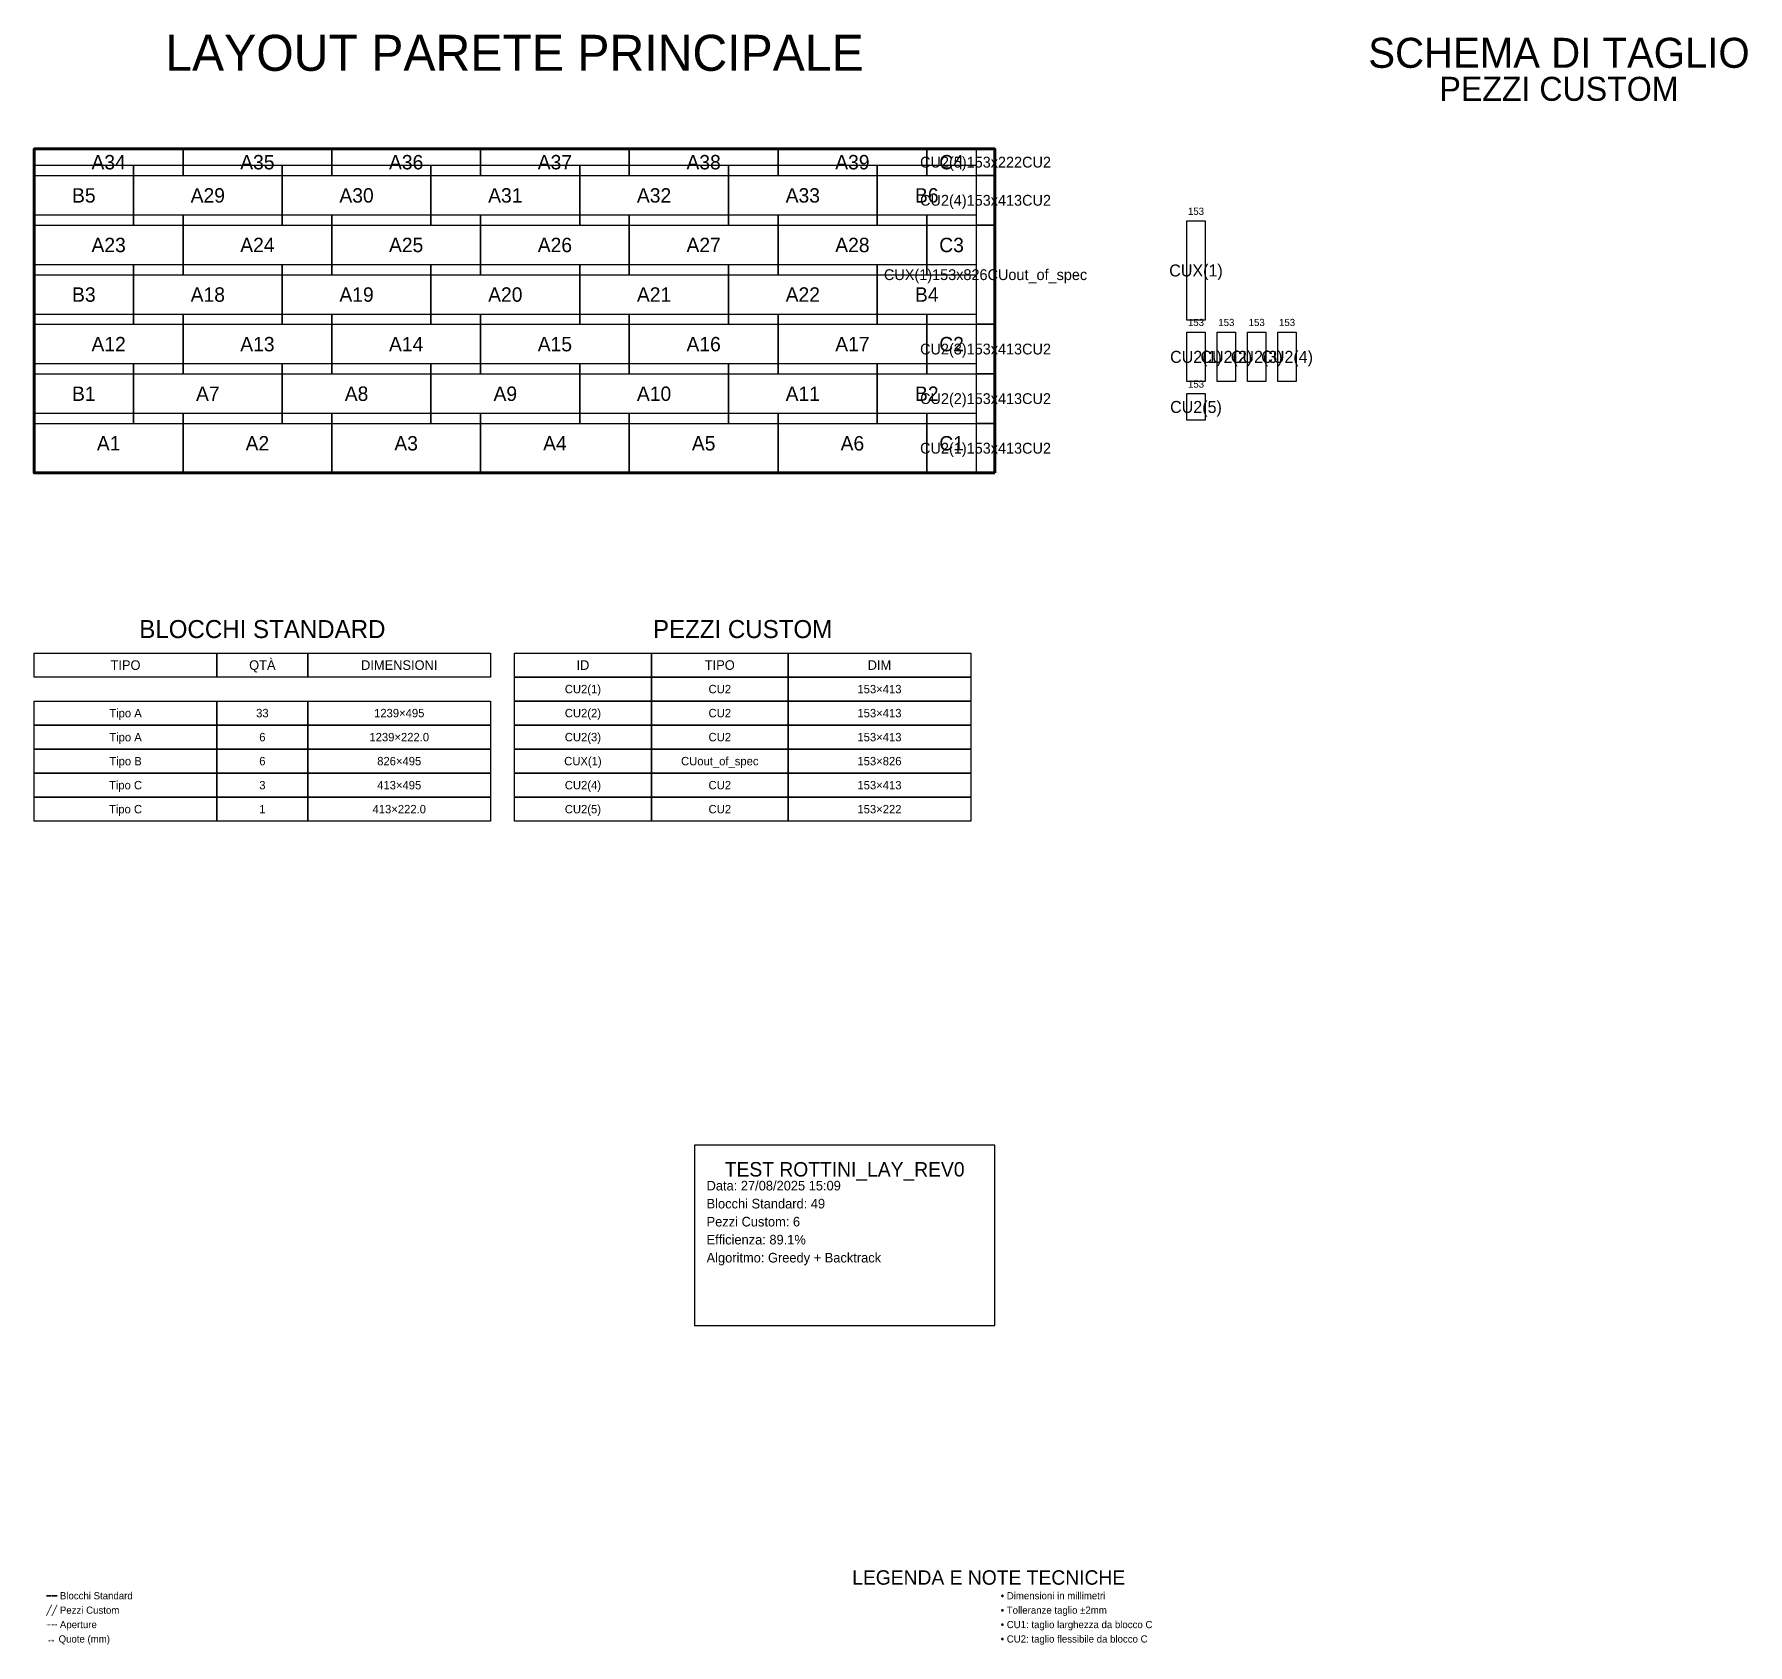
# Model space of a CAD drawing. Header units: metres. Extents: x 0 to 14272, y -9760 to 3654.
import ezdxf
from ezdxf.enums import TextEntityAlignment as Align

# ---------------------------------------------------------------- set-up
doc = ezdxf.new("R2010")
doc.units = ezdxf.units.M
for name, color, linetype in [('BLOCCHI_CUSTOM', 3, 'Continuous'), ('BLOCCHI_STD', 7, 'Continuous'), ('CARTIGLIO', 7, 'Continuous'), ('PARETE', 5, 'Continuous'), ('QUOTE', 6, 'Continuous'), ('TAGLIO', 4, 'Continuous'), ('TESTI', 7, 'Continuous')]:
    doc.layers.add(name, color=color, linetype=linetype)

msp = doc.modelspace()

# ---------------------------------------------------------------- linework, layer by layer
at = {"layer": 'BLOCCHI_CUSTOM'}
for points in [[(7847, 2478), (7847, 2700), (8000, 2700), (8000, 2478), (7847, 2478)], [(7847, 2065), (7847, 2478), (8000, 2478), (8000, 2065), (7847, 2065)], [(7847, 2065), (8000, 2065), (8000, 1652), (8000, 1239), (7847, 1239), (7847, 1652), (7847, 2065)], [(7847, 826), (7847, 1239), (8000, 1239), (8000, 826), (7847, 826)], [(7847, 413), (7847, 826), (8000, 826), (8000, 413), (7847, 413)], [(7847, 0), (7847, 413), (8000, 413), (8000, 0), (7847, 0)]]:
    msp.add_lwpolyline(points, close=True, dxfattribs=at)
at = {"layer": 'BLOCCHI_STD'}
for points in [[(0, 2478), (1239, 2478), (1239, 2700), (0, 2700), (0, 2478)], [(1239, 2478), (2478, 2478), (2478, 2700), (1239, 2700), (1239, 2478)], [(2478, 2478), (3717, 2478), (3717, 2700), (2478, 2700), (2478, 2478)], [(3717, 2478), (4956, 2478), (4956, 2700), (3717, 2700), (3717, 2478)], [(4956, 2478), (6195, 2478), (6195, 2700), (4956, 2700), (4956, 2478)], [(6195, 2478), (7434, 2478), (7434, 2700), (6195, 2700), (6195, 2478)], [(7434, 2478), (7847, 2478), (7847, 2700), (7434, 2700), (7434, 2478)], [(0, 2065), (826, 2065), (826, 2560), (0, 2560), (0, 2065)], [(826, 2065), (2065, 2065), (2065, 2560), (826, 2560), (826, 2065)], [(2065, 2065), (3304, 2065), (3304, 2560), (2065, 2560), (2065, 2065)], [(3304, 2065), (4543, 2065), (4543, 2560), (3304, 2560), (3304, 2065)], [(4543, 2065), (5782, 2065), (5782, 2560), (4543, 2560), (4543, 2065)], [(5782, 2065), (7021, 2065), (7021, 2560), (5782, 2560), (5782, 2065)], [(7021, 2065), (7847, 2065), (7847, 2560), (7021, 2560), (7021, 2065)], [(0, 1652), (1239, 1652), (1239, 2147), (0, 2147), (0, 1652)], [(1239, 1652), (2478, 1652), (2478, 2147), (1239, 2147), (1239, 1652)], [(2478, 1652), (3717, 1652), (3717, 2147), (2478, 2147), (2478, 1652)], [(3717, 1652), (4956, 1652), (4956, 2147), (3717, 2147), (3717, 1652)], [(4956, 1652), (6195, 1652), (6195, 2147), (4956, 2147), (4956, 1652)], [(6195, 1652), (7434, 1652), (7434, 2147), (6195, 2147), (6195, 1652)], [(7434, 1652), (7847, 1652), (7847, 2147), (7434, 2147), (7434, 1652)], [(0, 1239), (826, 1239), (826, 1734), (0, 1734), (0, 1239)], [(826, 1239), (2065, 1239), (2065, 1734), (826, 1734), (826, 1239)], [(2065, 1239), (3304, 1239), (3304, 1734), (2065, 1734), (2065, 1239)], [(3304, 1239), (4543, 1239), (4543, 1734), (3304, 1734), (3304, 1239)], [(4543, 1239), (5782, 1239), (5782, 1734), (4543, 1734), (4543, 1239)], [(5782, 1239), (7021, 1239), (7021, 1734), (5782, 1734), (5782, 1239)], [(7021, 1239), (7847, 1239), (7847, 1734), (7021, 1734), (7021, 1239)], [(0, 826), (1239, 826), (1239, 1321), (0, 1321), (0, 826)], [(1239, 826), (2478, 826), (2478, 1321), (1239, 1321), (1239, 826)], [(2478, 826), (3717, 826), (3717, 1321), (2478, 1321), (2478, 826)], [(3717, 826), (4956, 826), (4956, 1321), (3717, 1321), (3717, 826)], [(4956, 826), (6195, 826), (6195, 1321), (4956, 1321), (4956, 826)], [(6195, 826), (7434, 826), (7434, 1321), (6195, 1321), (6195, 826)], [(7434, 826), (7847, 826), (7847, 1321), (7434, 1321), (7434, 826)], [(0, 413), (826, 413), (826, 908), (0, 908), (0, 413)], [(826, 413), (2065, 413), (2065, 908), (826, 908), (826, 413)], [(2065, 413), (3304, 413), (3304, 908), (2065, 908), (2065, 413)], [(3304, 413), (4543, 413), (4543, 908), (3304, 908), (3304, 413)], [(4543, 413), (5782, 413), (5782, 908), (4543, 908), (4543, 413)], [(5782, 413), (7021, 413), (7021, 908), (5782, 908), (5782, 413)], [(7021, 413), (7847, 413), (7847, 908), (7021, 908), (7021, 413)], [(0, 0), (1239, 0), (1239, 495), (0, 495), (0, 0)], [(1239, 0), (2478, 0), (2478, 495), (1239, 495), (1239, 0)], [(2478, 0), (3717, 0), (3717, 495), (2478, 495), (2478, 0)], [(3717, 0), (4956, 0), (4956, 495), (3717, 495), (3717, 0)], [(4956, 0), (6195, 0), (6195, 495), (4956, 495), (4956, 0)], [(6195, 0), (7434, 0), (7434, 495), (6195, 495), (6195, 0)], [(7434, 0), (7847, 0), (7847, 495), (7434, 495), (7434, 0)]]:
    msp.add_lwpolyline(points, dxfattribs=at)
at = {"layer": 'CARTIGLIO'}
for points in [[(0, -1500), (1520, -1500), (1520, -1700), (0, -1700), (0, -1500)], [(1520, -1500), (2280, -1500), (2280, -1700), (1520, -1700), (1520, -1500)], [(2280, -1500), (3800, -1500), (3800, -1700), (2280, -1700), (2280, -1500)], [(4000, -1500), (5140, -1500), (5140, -1700), (4000, -1700), (4000, -1500)], [(5140, -1500), (6280, -1500), (6280, -1700), (5140, -1700), (5140, -1500)], [(6280, -1500), (7800, -1500), (7800, -1700), (6280, -1700), (6280, -1500)], [(4000, -1700), (5140, -1700), (5140, -1900), (4000, -1900), (4000, -1700)], [(5140, -1700), (6280, -1700), (6280, -1900), (5140, -1900), (5140, -1700)], [(6280, -1700), (7800, -1700), (7800, -1900), (6280, -1900), (6280, -1700)], [(0, -1900), (1520, -1900), (1520, -2100), (0, -2100), (0, -1900)], [(1520, -1900), (2280, -1900), (2280, -2100), (1520, -2100), (1520, -1900)], [(2280, -1900), (3800, -1900), (3800, -2100), (2280, -2100), (2280, -1900)], [(4000, -1900), (5140, -1900), (5140, -2100), (4000, -2100), (4000, -1900)], [(5140, -1900), (6280, -1900), (6280, -2100), (5140, -2100), (5140, -1900)], [(6280, -1900), (7800, -1900), (7800, -2100), (6280, -2100), (6280, -1900)], [(0, -2100), (1520, -2100), (1520, -2300), (0, -2300), (0, -2100)], [(1520, -2100), (2280, -2100), (2280, -2300), (1520, -2300), (1520, -2100)], [(2280, -2100), (3800, -2100), (3800, -2300), (2280, -2300), (2280, -2100)], [(4000, -2100), (5140, -2100), (5140, -2300), (4000, -2300), (4000, -2100)], [(5140, -2100), (6280, -2100), (6280, -2300), (5140, -2300), (5140, -2100)], [(6280, -2100), (7800, -2100), (7800, -2300), (6280, -2300), (6280, -2100)], [(0, -2300), (1520, -2300), (1520, -2500), (0, -2500), (0, -2300)], [(1520, -2300), (2280, -2300), (2280, -2500), (1520, -2500), (1520, -2300)], [(2280, -2300), (3800, -2300), (3800, -2500), (2280, -2500), (2280, -2300)], [(4000, -2300), (5140, -2300), (5140, -2500), (4000, -2500), (4000, -2300)], [(5140, -2300), (6280, -2300), (6280, -2500), (5140, -2500), (5140, -2300)], [(6280, -2300), (7800, -2300), (7800, -2500), (6280, -2500), (6280, -2300)], [(0, -2500), (1520, -2500), (1520, -2700), (0, -2700), (0, -2500)], [(1520, -2500), (2280, -2500), (2280, -2700), (1520, -2700), (1520, -2500)], [(2280, -2500), (3800, -2500), (3800, -2700), (2280, -2700), (2280, -2500)], [(4000, -2500), (5140, -2500), (5140, -2700), (4000, -2700), (4000, -2500)], [(5140, -2500), (6280, -2500), (6280, -2700), (5140, -2700), (5140, -2500)], [(6280, -2500), (7800, -2500), (7800, -2700), (6280, -2700), (6280, -2500)], [(0, -2700), (1520, -2700), (1520, -2900), (0, -2900), (0, -2700)], [(1520, -2700), (2280, -2700), (2280, -2900), (1520, -2900), (1520, -2700)], [(2280, -2700), (3800, -2700), (3800, -2900), (2280, -2900), (2280, -2700)], [(4000, -2700), (5140, -2700), (5140, -2900), (4000, -2900), (4000, -2700)], [(5140, -2700), (6280, -2700), (6280, -2900), (5140, -2900), (5140, -2700)], [(6280, -2700), (7800, -2700), (7800, -2900), (6280, -2900), (6280, -2700)], [(5500, -7100), (8000, -7100), (8000, -5600), (5500, -5600), (5500, -7100)]]:
    msp.add_lwpolyline(points, dxfattribs=at)
at = {"layer": 'PARETE', "lineweight": 100}
msp.add_lwpolyline([(8000, 0), (8000, 2700), (0, 2700), (0, 0), (8000, 0)], close=True, dxfattribs=at)
at = {"layer": 'TAGLIO'}
for points in [[(9600, 2100), (9753, 2100), (9753, 1274), (9600, 1274), (9600, 2100)], [(9600, 1174), (9753, 1174), (9753, 761), (9600, 761), (9600, 1174)], [(9853, 1174), (10006, 1174), (10006, 761), (9853, 761), (9853, 1174)], [(10106, 1174), (10259, 1174), (10259, 761), (10106, 761), (10106, 1174)], [(10359, 1174), (10512, 1174), (10512, 761), (10359, 761), (10359, 1174)], [(9600, 661), (9753, 661), (9753, 439), (9600, 439), (9600, 661)]]:
    msp.add_lwpolyline(points, dxfattribs=at)

# ---------------------------------------------------------------- texts
at = {"layer": 'QUOTE'}
for p in [(9676.5, 2180), (9676.5, 1254), (9929.5, 1254), (10182.5, 1254), (10435.5, 1254), (9676.5, 741)]:
    msp.add_text('153', height=60, dxfattribs=at).set_placement(p, align=Align.MIDDLE_CENTER)
at = {"layer": 'TESTI'}
for s, height, p in [('LAYOUT PARETE PRINCIPALE', 300, (4000, 3500)), ('SCHEMA DI TAGLIO', 250, (12700, 3500)), ('PEZZI CUSTOM', 200, (12700, 3200)), ('A34', 120, (619.5, 2589)), ('A35', 120, (1858.5, 2589)), ('A36', 120, (3097.5, 2589)), ('A37', 120, (4336.5, 2589)), ('A38', 120, (5575.5, 2589)), ('A39', 120, (6814.5, 2589)), ('CU2(5)153x222CU2', 90, (7923.5, 2589)), ('C4', 120, (7640.5, 2589)), ('B5', 120, (413, 2312.5)), ('A29', 120, (1445.5, 2312.5)), ('A30', 120, (2684.5, 2312.5)), ('A31', 120, (3923.5, 2312.5)), ('A32', 120, (5162.5, 2312.5)), ('A33', 120, (6401.5, 2312.5)), ('B6', 120, (7434, 2312.5)), ('CU2(4)153x413CU2', 90, (7923.5, 2271.5)), ('A23', 120, (619.5, 1899.5)), ('A24', 120, (1858.5, 1899.5)), ('A25', 120, (3097.5, 1899.5)), ('A26', 120, (4336.5, 1899.5)), ('A27', 120, (5575.5, 1899.5)), ('A28', 120, (6814.5, 1899.5)), ('C3', 120, (7640.5, 1899.5)), ('CUX(1)', 100, (9676.5, 1687)), ('CUX(1)153x826CUout_of_spec', 90, (7923.5, 1652)), ('B3', 120, (413, 1486.5)), ('A18', 120, (1445.5, 1486.5)), ('A19', 120, (2684.5, 1486.5)), ('A20', 120, (3923.5, 1486.5)), ('A21', 120, (5162.5, 1486.5)), ('A22', 120, (6401.5, 1486.5)), ('B4', 120, (7434, 1486.5)), ('A12', 120, (619.5, 1073.5)), ('A13', 120, (1858.5, 1073.5)), ('A14', 120, (3097.5, 1073.5)), ('A15', 120, (4336.5, 1073.5)), ('A16', 120, (5575.5, 1073.5)), ('A17', 120, (6814.5, 1073.5)), ('CU2(3)153x413CU2', 90, (7923.5, 1032.5)), ('C2', 120, (7640.5, 1073.5)), ('CU2(1)', 100, (9676.5, 967.5)), ('CU2(2)', 100, (9929.5, 967.5)), ('CU2(3)', 100, (10182.5, 967.5)), ('CU2(4)', 100, (10435.5, 967.5)), ('B1', 120, (413, 660.5)), ('A7', 120, (1445.5, 660.5)), ('A8', 120, (2684.5, 660.5)), ('A9', 120, (3923.5, 660.5)), ('A10', 120, (5162.5, 660.5)), ('A11', 120, (6401.5, 660.5)), ('B2', 120, (7434, 660.5)), ('CU2(2)153x413CU2', 90, (7923.5, 619.5)), ('CU2(5)', 100, (9676.5, 550)), ('A1', 120, (619.5, 247.5)), ('A2', 120, (1858.5, 247.5)), ('A3', 120, (3097.5, 247.5)), ('A4', 120, (4336.5, 247.5)), ('A5', 120, (5575.5, 247.5)), ('A6', 120, (6814.5, 247.5)), ('C1', 120, (7640.5, 247.5)), ('CU2(1)153x413CU2', 90, (7923.5, 206.5)), ('BLOCCHI STANDARD', 150, (1900, -1300)), ('PEZZI CUSTOM', 150, (5900, -1300)), ('TIPO', 80, (760, -1600)), ('QTÀ', 80, (1900, -1600)), ('DIMENSIONI', 80, (3040, -1600)), ('ID', 80, (4570, -1600)), ('TIPO', 80, (5710, -1600)), ('DIM', 80, (7040, -1600)), ('CU2(1)', 70, (4570, -1800)), ('CU2', 70, (5710, -1800)), ('153×413', 70, (7040, -1800)), ('Tipo A', 70, (760, -2000)), ('33', 70, (1900, -2000)), ('1239×495', 70, (3040, -2000)), ('CU2(2)', 70, (4570, -2000)), ('CU2', 70, (5710, -2000)), ('153×413', 70, (7040, -2000)), ('Tipo A', 70, (760, -2200)), ('6', 70, (1900, -2200)), ('1239×222.0', 70, (3040, -2200)), ('CU2(3)', 70, (4570, -2200)), ('CU2', 70, (5710, -2200)), ('153×413', 70, (7040, -2200)), ('Tipo B', 70, (760, -2400)), ('6', 70, (1900, -2400)), ('826×495', 70, (3040, -2400)), ('CUX(1)', 70, (4570, -2400)), ('CUout_of_spec', 70, (5710, -2400)), ('153×826', 70, (7040, -2400)), ('Tipo C', 70, (760, -2600)), ('3', 70, (1900, -2600)), ('413×495', 70, (3040, -2600)), ('CU2(4)', 70, (4570, -2600)), ('CU2', 70, (5710, -2600)), ('153×413', 70, (7040, -2600)), ('Tipo C', 70, (760, -2800)), ('1', 70, (1900, -2800)), ('413×222.0', 70, (3040, -2800)), ('CU2(5)', 70, (4570, -2800)), ('CU2', 70, (5710, -2800)), ('153×222', 70, (7040, -2800)), ('TEST ROTTINI_LAY_REV0', 120, (6750, -5800)), ('LEGENDA E NOTE TECNICHE', 120, (7950, -9200))]:
    msp.add_text(s, height=height, dxfattribs=at).set_placement(p, align=Align.MIDDLE_CENTER)
for s, height, p in [('Data: 27/08/2025 15:09', 80, (5600, -6000)), ('Blocchi Standard: 49', 80, (5600, -6150)), ('Pezzi Custom: 6', 80, (5600, -6300)), ('Efficienza: 89.1%', 80, (5600, -6450)), ('Algoritmo: Greedy + Backtrack', 80, (5600, -6600)), ('━━ Blocchi Standard', 60, (100, -9400)), ('• Dimensioni in millimetri', 60, (8050, -9400)), ('╱╱ Pezzi Custom', 60, (100, -9520)), ('┈┈ Aperture', 60, (100, -9640)), ('• Tolleranze taglio ±2mm', 60, (8050, -9520)), ('• CU1: taglio larghezza da blocco C', 60, (8050, -9640)), ('↔ Quote (mm)', 60, (100, -9760)), ('• CU2: taglio flessibile da blocco C', 60, (8050, -9760))]:
    msp.add_text(s, height=height, dxfattribs=at).set_placement(p, align=Align.BOTTOM_LEFT)

doc.saveas('drawing.dxf')
